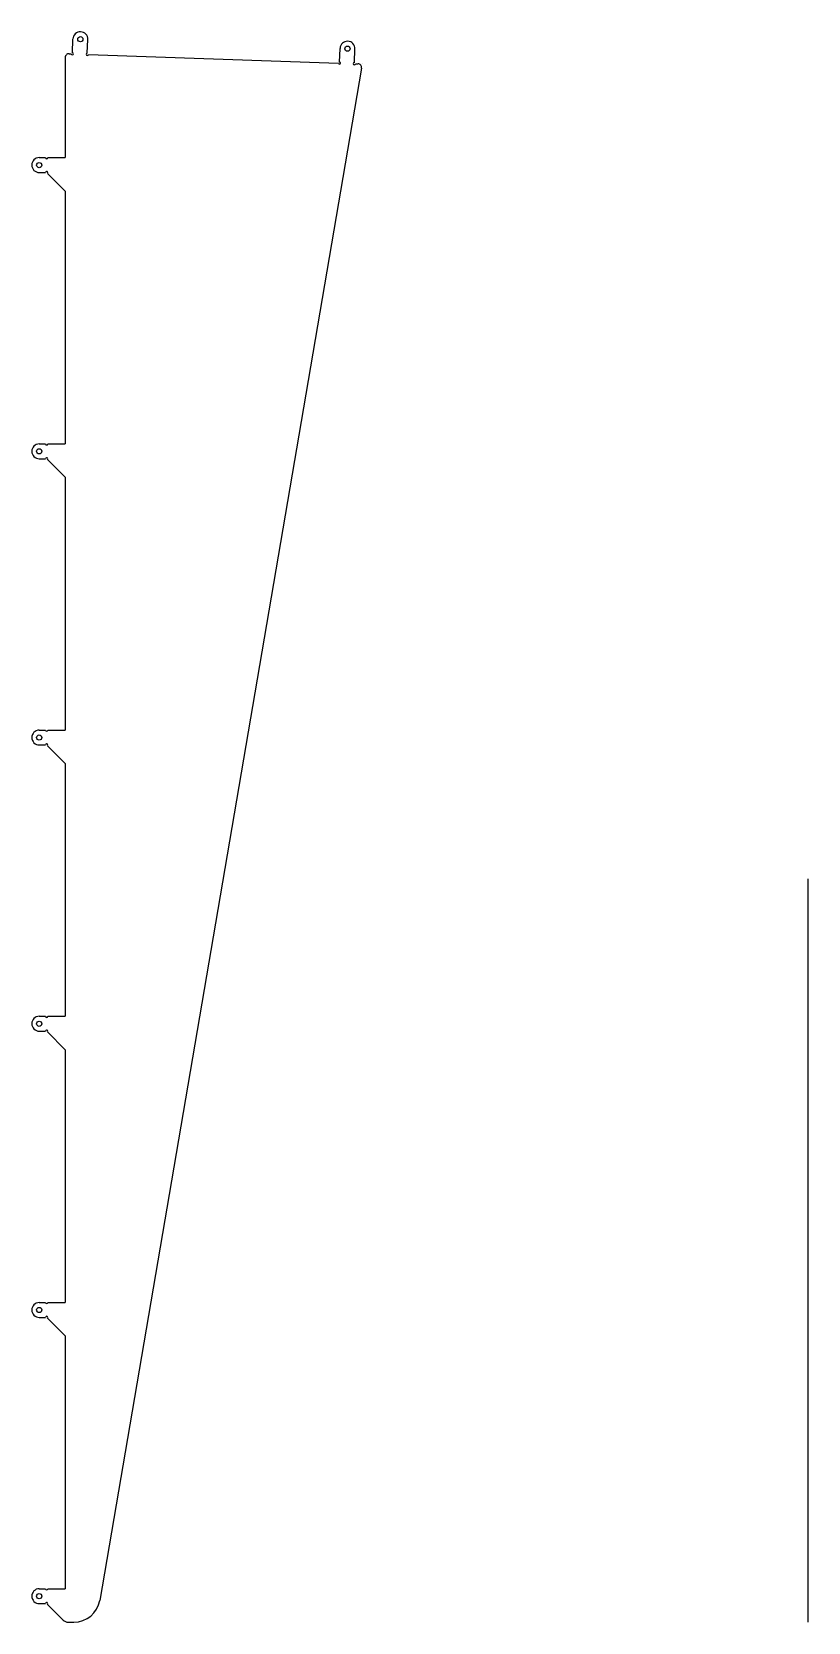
# Model space of a CAD drawing. Header units: millimetres. Extents: x -45 to 1000, y 0 to 2139.
import ezdxf

# ---------------------------------------------------------------- set-up
doc = ezdxf.new("R2010")
doc.units = ezdxf.units.MM
doc.layers.get('0').update_dxf_attribs({"linetype": 'CONTINUOUS'})

msp = doc.modelspace()

# ---------------------------------------------------------------- linework, layer by layer
for p, q in [((9.7, 2111.2), (10.4, 2129.6)), ((20.7, 2139.3), (20.7, 2139.3)), ((29.7, 2110.5), (30.4, 2128.9)), ((380.3, 2126.6), (380.3, 2126.6)), ((0, 2104.8), (0, 1970)), ((5.2, 2109.8), (8.2, 2109.7)), ((31.2, 2108.9), (367.8, 2097.2)), ((369.3, 2098.6), (369.9, 2117)), ((389.3, 2097.9), (389.9, 2116.3)), ((398.8, 2090.4), (46.4, 29.4)), ((390.7, 2096.4), (394, 2096.2)), ((399.8, 2096), (399.7, 2096)), ((-35, 1970), (-26.5, 1970)), ((-23.5, 1970), (0, 1970)), ((-35, 1950), (-26.5, 1950)), ((-23.9, 1948.9), (0, 1925)), ((0, 1925), (0, 1585)), ((-35, 1585), (-26.5, 1585)), ((-23.5, 1585), (0, 1585)), ((-35, 1565), (-26.5, 1565)), ((-23.9, 1563.9), (0, 1540)), ((0, 1540), (0, 1200)), ((-35, 1200), (-26.5, 1200)), ((-23.5, 1200), (0, 1200)), ((-35, 1180), (-26.5, 1180)), ((-23.9, 1178.9), (0, 1155)), ((0, 1155), (0, 815)), ((1000, 0), (1000, 1000)), ((-35, 815), (-26.5, 815)), ((-23.5, 815), (0, 815)), ((-35, 795), (-26.5, 795)), ((-23.9, 793.9), (0, 770)), ((0, 770), (0, 430)), ((-35, 430), (-26.5, 430)), ((-23.5, 430), (0, 430)), ((-35, 410), (-26.5, 410)), ((-23.9, 408.9), (0, 385)), ((0, 385), (0, 45)), ((-35, 45), (-26.5, 45)), ((-23.5, 45), (0, 45)), ((-45, 35), (-45, 35)), ((-35, 25), (-26.5, 25)), ((-23.9, 23.9), (-2.9, 2.9)), ((4.1, 0), (10, 0)), ((10, 0), (11.6, 0))]:
    msp.add_line(p, q)
for centre in [(20.4, 2129.3), (379.9, 2116.6), (-35, 1960), (-35, 1575), (-35, 1190), (-35, 805), (-35, 420), (-35, 35)]:
    msp.add_circle(centre, 3.5)
for centre, radius, start, end in [((20.4, 2129.3), 10, 88.0029, 178), ((20.4, 2129.3), 10, -2, 88.0029), ((379.9, 2116.6), 10, 88, 178), ((380, 2116.6), 10, -2, 88), ((5, 2104.8), 5, 88, 180), ((9.7, 2109.7), 1.5, -182, 88), ((29.7, 2109), 1.5, 88, 358), ((369.2, 2097.1), 1.5, -182, 88), ((389.2, 2096.4), 1.5, 88, 358), ((393.9, 2091.2), 5, -9.7027, 88), ((-35, 1960), 10, 90, 180), ((-25, 1970), 1.5, -180, 0), ((-35, 1960), 10, 179.9994, 270), ((-25, 1950), 1.5, -45.0548, 180), ((-35, 1575), 10, 90, 180), ((-25, 1585), 1.5, -180, 0), ((-35, 1575), 10, 179.9994, 270), ((-25, 1565), 1.5, -45.0548, 180), ((-35, 1190), 10, 90, 180), ((-25, 1200), 1.5, -180, 0), ((-35, 1190), 10, 179.9994, 270), ((-25, 1180), 1.5, -45.0548, 180), ((-35, 805), 10, 90, 180), ((-25, 815), 1.5, -180, 0), ((-35, 805), 10, 179.9994, 270), ((-25, 795), 1.5, -45.0548, 180), ((-35, 420), 10, 90, 180), ((-25, 430), 1.5, -180, 0), ((-35, 420), 10, 179.9994, 270), ((-25, 410), 1.5, -45.0548, 180), ((-35, 35), 10, 90, 180), ((-25, 45), 1.5, -180, 0), ((-35, 35), 10, 179.9994, 270), ((-25, 25), 1.5, -45.0548, 180), ((11.6, 35.3), 35.3, 270, 350.2973), ((4.1, 10), 10, 224.9452, 270)]:
    msp.add_arc(centre, radius, start, end)

doc.saveas('drawing.dxf')
